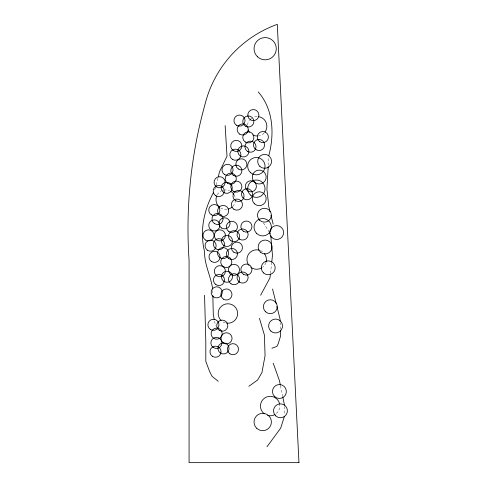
<?xml version="1.0" encoding="UTF-8"?>
<svg xmlns="http://www.w3.org/2000/svg" width="487" height="487" viewBox="0 0 487 487"><rect width="100%" height="100%" fill="white"/><g stroke="black" fill="none" stroke-linecap="round" stroke-linejoin="round"><path stroke-width="0.37" stroke-dasharray="2.44 1.83" d="M268.258 165.263L268.672 157.776M270.492 273.286L271.655 262.803M215.528 187.757L214.177 191.178M216.252 184.847L217.89 178.297M263.43 222.888L269.019 231.623M280.512 385.844L282.63 396.162M214.609 321.177L215.491 325.578M280.159 322.601L280.409 329.188M212.703 290.508L212.795 294.264M284.445 406.505L284.445 414.735M279.55 403.534A9.728 9.728 0 0 1 275.557 414.145M225.396 322.899A9.728 9.728 0 0 1 221.494 320.811M265.884 262.657A9.728 9.728 0 0 1 262.59 267.247M260.393 250.543A9.728 9.728 0 0 1 263.552 252.65M235.422 200.321A9.728 9.728 0 0 1 232.597 206.567M226.985 209.331A9.728 9.728 0 0 1 220.848 208.113M217.287 194.818A9.728 9.728 0 0 1 220.848 191.263M221.408 190.959A9.728 9.728 0 0 1 223.198 190.289M223.813 190.143A9.728 9.728 0 0 1 229.438 190.697M234.144 194.818A9.728 9.728 0 0 1 235.361 198.416M264.021 133.134A9.728 9.728 0 0 1 258.408 135.903M247.493 124.982A9.728 9.728 0 0 1 249.423 120.332M250.263 119.376A9.728 9.728 0 0 1 251.736 118.164M254.622 116.856A9.728 9.728 0 0 1 257.142 116.527"/><path stroke-width="0.73" d="M268.179 166.755L266.931 189.212L268.8 206.677L270.072 211.766M270.407 274.035L269.993 277.773L260.636 295.238M271.74 262.055L272.489 255.322L270.748 235.629M268.8 155.53C274.552 134.284 273.408 109.027 258.195 91.915M215.711 187.026L216.07 185.571M218.255 176.842L219.527 171.747L227.015 156.157L225.14 125.591M284.445 416.233L280.701 428.085L266.979 446.798M213.519 192.493C203.706 210.347 199.56 231.605 204.558 251.578C204.297 264.709 210.95 276.312 212.667 289.004M248.839 386.294L257.574 380.061L261.939 372.573L265.056 355.735L264.435 335.153L259.443 318.315M271.916 348.254L276.908 346.379L278.156 343.889L280.652 335.78L280.457 330.655M218.279 381.309L212.046 376.317L209.55 371.331L205.806 361.348L205.806 341.393L204.558 295.238M269.421 232.244L270.218 233.492M273.219 363.223L279.459 380.682L280.366 385.107M270.985 215.406L273.164 224.136M272.543 289.004L276.19 303.602M276.92 306.524L280.025 318.936L280.11 321.134M282.783 396.899L284.445 405.007M214.317 319.709L213.294 314.572L212.831 295.767M275.021 414.48A9.728 9.728 0 0 1 267.637 415.448M264.234 413.767A9.728 9.728 0 0 1 264.751 397.964A9.728 9.728 0 0 1 279.55 403.534M221.031 320.379A9.728 9.728 0 0 1 223.417 304.868A9.728 9.728 0 0 1 237.492 311.814A9.728 9.728 0 0 1 226.644 323.149M264.386 253.611A9.728 9.728 0 0 1 266.066 262.049M261.537 267.96A9.728 9.728 0 0 1 250.75 267.247M248.954 265.452A9.728 9.728 0 0 1 259.187 250.135M232.135 206.999A9.728 9.728 0 0 1 228.233 209.081M219.795 207.407A9.728 9.728 0 0 1 216.727 195.963M230.582 191.263A9.728 9.728 0 0 1 233.809 194.283M258.408 116.612A9.728 9.728 0 0 1 264.861 132.178M257.142 135.983A9.728 9.728 0 0 1 252.838 134.978M249.423 132.178A9.728 9.728 0 0 1 248.151 129.98M298.969 462.65L189.072 462.65L189.072 260.247A462.887 462.887 0 0 1 204.96 104.583A114.293 114.293 0 0 1 277.286 24.35L298.969 462.65M256.777 428.353A8.687 8.687 0 0 0 271.174 423.97A8.687 8.687 0 0 0 260.18 413.694A8.687 8.687 0 0 0 256.777 428.353M229.937 353.866A5.558 5.558 0 0 0 238.514 349.496A5.558 5.558 0 0 0 230.442 344.248A5.558 5.558 0 0 0 229.937 353.866M210.408 329.468A5.558 5.558 0 0 0 218.986 325.097A5.558 5.558 0 0 0 210.914 319.849A5.558 5.558 0 0 0 210.408 329.468M213.379 347.548A5.558 5.558 0 0 0 221.962 343.183A5.558 5.558 0 0 0 213.884 337.935A5.558 5.558 0 0 0 213.379 347.548M223.49 342.988A5.558 5.558 0 0 0 232.068 338.617A5.558 5.558 0 0 0 223.996 333.37A5.558 5.558 0 0 0 223.49 342.988M213.677 296.997A5.558 5.558 0 0 0 222.261 292.632A5.558 5.558 0 0 0 214.183 287.385A5.558 5.558 0 0 0 213.677 296.997M220.483 353.087A5.558 5.558 0 0 0 229.06 348.716A5.558 5.558 0 0 0 220.988 343.469A5.558 5.558 0 0 0 220.483 353.087M223.405 299.134A5.558 5.558 0 0 0 231.989 294.769A5.558 5.558 0 0 0 223.91 289.522A5.558 5.558 0 0 0 223.405 299.134M213.629 338.313A5.558 5.558 0 0 0 222.212 333.942A5.558 5.558 0 0 0 214.134 328.695A5.558 5.558 0 0 0 213.629 338.313M219.235 330.326A5.558 5.558 0 0 0 227.819 325.955A5.558 5.558 0 0 0 219.74 320.708A5.558 5.558 0 0 0 219.235 330.326M212.484 356.356A5.558 5.558 0 0 0 221.068 351.985A5.558 5.558 0 0 0 212.996 346.738A5.558 5.558 0 0 0 212.484 356.356M211.522 261.537A5.558 5.558 0 0 0 220.1 257.166A5.558 5.558 0 0 0 212.028 251.919A5.558 5.558 0 0 0 211.522 261.537M207.572 250.33A5.558 5.558 0 0 0 216.155 245.965A5.558 5.558 0 0 0 208.083 240.718A5.558 5.558 0 0 0 207.572 250.33M205.49 240.048A5.558 5.558 0 0 0 214.067 235.678A5.558 5.558 0 0 0 205.995 230.43A5.558 5.558 0 0 0 205.49 240.048M221.506 227.995A5.558 5.558 0 0 0 230.089 223.624A5.558 5.558 0 0 0 222.011 218.377A5.558 5.558 0 0 0 221.506 227.995M211.273 230.077A5.558 5.558 0 0 0 219.856 225.712A5.558 5.558 0 0 0 211.784 220.465A5.558 5.558 0 0 0 211.273 230.077M230.948 274.534A5.558 5.558 0 0 0 239.531 270.163A5.558 5.558 0 0 0 231.453 264.916A5.558 5.558 0 0 0 230.948 274.534M215.93 284.67A5.558 5.558 0 0 0 224.513 280.299A5.558 5.558 0 0 0 216.441 275.052A5.558 5.558 0 0 0 215.93 284.67M223.259 266.626A5.558 5.558 0 0 0 231.836 262.256A5.558 5.558 0 0 0 223.764 257.008A5.558 5.558 0 0 0 223.259 266.626M233.882 252.278A5.558 5.558 0 0 0 242.465 247.907A5.558 5.558 0 0 0 234.393 242.66A5.558 5.558 0 0 0 233.882 252.278M228.866 258.64A5.558 5.558 0 0 0 237.443 254.269A5.558 5.558 0 0 0 229.371 249.021A5.558 5.558 0 0 0 228.866 258.64M239.561 282.18A5.558 5.558 0 0 0 248.145 277.809A5.558 5.558 0 0 0 240.073 272.562A5.558 5.558 0 0 0 239.561 282.18M223.929 281.401A5.558 5.558 0 0 0 232.506 277.036A5.558 5.558 0 0 0 224.434 271.789A5.558 5.558 0 0 0 223.929 281.401M220.033 257.781A5.558 5.558 0 0 0 228.616 253.41A5.558 5.558 0 0 0 220.538 248.163A5.558 5.558 0 0 0 220.033 257.781M216.825 275.867A5.558 5.558 0 0 0 225.408 271.496A5.558 5.558 0 0 0 217.33 266.249A5.558 5.558 0 0 0 216.825 275.867M243.384 274.248A5.558 5.558 0 0 0 251.962 269.877A5.558 5.558 0 0 0 243.89 264.63A5.558 5.558 0 0 0 243.384 274.248M231.033 283.86A5.558 5.558 0 0 0 239.61 279.495A5.558 5.558 0 0 0 231.538 274.248A5.558 5.558 0 0 0 231.033 283.86M216.825 240.048A5.558 5.558 0 0 0 225.408 235.678A5.558 5.558 0 0 0 217.33 230.43A5.558 5.558 0 0 0 216.825 240.048M220.106 215.625A5.558 5.558 0 0 0 228.683 211.255A5.558 5.558 0 0 0 220.611 206.013A5.558 5.558 0 0 0 220.106 215.625M223.929 245.582A5.558 5.558 0 0 0 232.506 241.217A5.558 5.558 0 0 0 224.434 235.97A5.558 5.558 0 0 0 223.929 245.582M231.033 240.852A5.558 5.558 0 0 0 239.61 236.481A5.558 5.558 0 0 0 231.538 231.234A5.558 5.558 0 0 0 231.033 240.852M239.561 239.166A5.558 5.558 0 0 0 248.145 234.801A5.558 5.558 0 0 0 240.073 229.554A5.558 5.558 0 0 0 239.561 239.166M211.273 214.767A5.558 5.558 0 0 0 219.856 210.396A5.558 5.558 0 0 0 211.784 205.149A5.558 5.558 0 0 0 211.273 214.767M243.384 231.234A5.558 5.558 0 0 0 251.962 226.863A5.558 5.558 0 0 0 243.89 221.615A5.558 5.558 0 0 0 243.384 231.234M215.93 248.851A5.558 5.558 0 0 0 224.513 244.48A5.558 5.558 0 0 0 216.441 239.233A5.558 5.558 0 0 0 215.93 248.851M233.882 209.264A5.558 5.558 0 0 0 242.465 204.899A5.558 5.558 0 0 0 234.393 199.652A5.558 5.558 0 0 0 233.882 209.264M235.495 200.595A5.558 5.558 0 0 0 244.072 196.224A5.558 5.558 0 0 0 236 190.977A5.558 5.558 0 0 0 235.495 200.595M214.499 223.612A5.558 5.558 0 0 0 223.076 219.241A5.558 5.558 0 0 0 215.004 214A5.558 5.558 0 0 0 214.499 223.612M228.866 231.52A5.558 5.558 0 0 0 237.443 227.149A5.558 5.558 0 0 0 229.371 221.902A5.558 5.558 0 0 0 228.866 231.52M244.024 198.909A5.558 5.558 0 0 0 252.607 194.544A5.558 5.558 0 0 0 244.535 189.297A5.558 5.558 0 0 0 244.024 198.909M224.495 174.51A5.558 5.558 0 0 0 233.078 170.14A5.558 5.558 0 0 0 225.006 164.892A5.558 5.558 0 0 0 224.495 174.51M233.328 175.369A5.558 5.558 0 0 0 241.905 170.998A5.558 5.558 0 0 0 233.833 165.75A5.558 5.558 0 0 0 233.328 175.369M223.697 192.462A5.558 5.558 0 0 0 232.281 188.092A5.558 5.558 0 0 0 224.209 182.844A5.558 5.558 0 0 0 223.697 192.462M227.721 183.356A5.558 5.558 0 0 0 236.298 178.985A5.558 5.558 0 0 0 228.226 173.737A5.558 5.558 0 0 0 227.721 183.356M238.344 169.007A5.558 5.558 0 0 0 246.927 164.643A5.558 5.558 0 0 0 238.855 159.395A5.558 5.558 0 0 0 238.344 169.007M233.328 191.263A5.558 5.558 0 0 0 241.905 186.892A5.558 5.558 0 0 0 233.833 181.645A5.558 5.558 0 0 0 233.328 191.263M215.704 195.725A5.558 5.558 0 0 0 224.288 191.361A5.558 5.558 0 0 0 216.21 186.113A5.558 5.558 0 0 0 215.704 195.725M216.599 186.923A5.558 5.558 0 0 0 225.177 182.552A5.558 5.558 0 0 0 217.105 177.305A5.558 5.558 0 0 0 216.599 186.923M247.846 190.977A5.558 5.558 0 0 0 256.424 186.606A5.558 5.558 0 0 0 248.352 181.359A5.558 5.558 0 0 0 247.846 190.977M256.777 233.559A8.687 8.687 0 0 0 271.174 229.176A8.687 8.687 0 0 0 260.18 218.9A8.687 8.687 0 0 0 256.777 233.559M250.421 195.031A8.687 8.687 0 0 0 264.818 190.648A8.687 8.687 0 0 0 253.824 180.379A8.687 8.687 0 0 0 250.421 195.031M250.421 172.508A8.687 8.687 0 0 0 264.818 168.125A8.687 8.687 0 0 0 253.824 157.849A8.687 8.687 0 0 0 250.421 172.508M275.715 415.88A6.952 6.952 0 0 0 287.227 412.373A6.952 6.952 0 0 0 278.436 404.155A6.952 6.952 0 0 0 275.715 415.88M274.662 396.582A6.952 6.952 0 0 0 286.179 393.076A6.952 6.952 0 0 0 277.383 384.858A6.952 6.952 0 0 0 274.662 396.582M270.827 331.081A6.952 6.952 0 0 0 282.344 327.574A6.952 6.952 0 0 0 273.548 319.356A6.952 6.952 0 0 0 270.827 331.081M265.579 311.777A6.952 6.952 0 0 0 277.091 308.277A6.952 6.952 0 0 0 268.3 300.053A6.952 6.952 0 0 0 265.579 311.777M259.687 220.282A6.952 6.952 0 0 0 271.204 216.776A6.952 6.952 0 0 0 262.414 208.558A6.952 6.952 0 0 0 259.687 220.282M254.482 203.797A6.952 6.952 0 0 0 265.999 200.291A6.952 6.952 0 0 0 257.203 192.073A6.952 6.952 0 0 0 254.482 203.797M263.497 272.884A6.952 6.952 0 0 0 275.009 269.384A6.952 6.952 0 0 0 266.219 261.16A6.952 6.952 0 0 0 263.497 272.884M260.375 252.077A6.952 6.952 0 0 0 271.892 248.571A6.952 6.952 0 0 0 263.096 240.353A6.952 6.952 0 0 0 260.375 252.077M254.482 182.114A6.952 6.952 0 0 0 265.999 178.607A6.952 6.952 0 0 0 257.203 170.389A6.952 6.952 0 0 0 254.482 182.114M259.875 166.426A6.952 6.952 0 0 0 271.387 162.92A6.952 6.952 0 0 0 262.596 154.702A6.952 6.952 0 0 0 259.875 166.426M271.941 237.619A6.952 6.952 0 0 0 283.458 234.113A6.952 6.952 0 0 0 274.662 225.895A6.952 6.952 0 0 0 271.941 237.619M233.255 150.55A5.558 5.558 0 0 0 241.838 146.179A5.558 5.558 0 0 0 233.766 140.932A5.558 5.558 0 0 0 233.255 150.55M236.463 125.269A5.558 5.558 0 0 0 245.046 120.898A5.558 5.558 0 0 0 236.974 115.65A5.558 5.558 0 0 0 236.463 125.269M240.359 156.083A5.558 5.558 0 0 0 248.942 151.719A5.558 5.558 0 0 0 240.864 146.471A5.558 5.558 0 0 0 240.359 156.083M255.992 149.667A5.558 5.558 0 0 0 264.575 145.303A5.558 5.558 0 0 0 256.503 140.055A5.558 5.558 0 0 0 255.992 149.667M245.296 142.021A5.558 5.558 0 0 0 253.879 137.651A5.558 5.558 0 0 0 245.801 132.403A5.558 5.558 0 0 0 245.296 142.021M245.296 126.127A5.558 5.558 0 0 0 253.879 121.756A5.558 5.558 0 0 0 245.801 116.509A5.558 5.558 0 0 0 245.296 126.127M247.463 151.354A5.558 5.558 0 0 0 256.046 146.983A5.558 5.558 0 0 0 247.968 141.735A5.558 5.558 0 0 0 247.463 151.354M232.366 159.352A5.558 5.558 0 0 0 240.943 154.982A5.558 5.558 0 0 0 232.871 149.734A5.558 5.558 0 0 0 232.366 159.352M259.815 141.735A5.558 5.558 0 0 0 268.398 137.364A5.558 5.558 0 0 0 260.32 132.117A5.558 5.558 0 0 0 259.815 141.735M239.689 134.114A5.558 5.558 0 0 0 248.273 129.743A5.558 5.558 0 0 0 240.194 124.495A5.558 5.558 0 0 0 239.689 134.114M250.318 119.765A5.558 5.558 0 0 0 258.895 115.401A5.558 5.558 0 0 0 250.823 110.153A5.558 5.558 0 0 0 250.318 119.765M257.501 56.754A11.116 11.116 0 0 0 275.977 51.318A11.116 11.116 0 0 0 262.03 38.035A11.116 11.116 0 0 0 257.501 56.754"/></g></svg>
